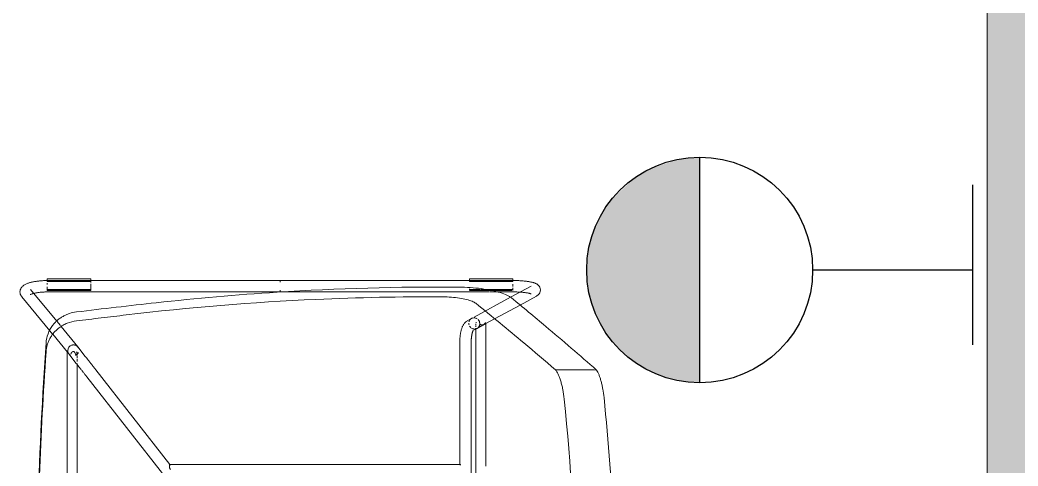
# Model space of a CAD drawing. Header units: inches. Extents: x 587 to 1284, y 1170 to 2052.
# Drawn here: x 1087.12 to 1130.85, y 1330.48 to 1350.05 of the extents above; entities that cross this region are included whole.
import ezdxf

# ---------------------------------------------------------------- set-up
doc = ezdxf.new("R2010")
doc.units = ezdxf.units.IN
doc.header["$MEASUREMENT"] = 0
for name, color, linetype, lineweight in [('A-ANNO-NOTE', 131, 'Continuous', 9), ('A-WALL', 113, 'Continuous', 13), ('A-WALL-PATT', 111, 'Continuous', 13), ('I-FURN', 30, 'Continuous', 9)]:
    doc.layers.add(name, color=color, linetype=linetype, lineweight=lineweight)

# ---------------------------------------------------------------- blocks, each defined once
blk = doc.blocks.new('HighTower_Ace_Lounge - HighTower_Ace_Lounge-V20-Level 07  POWER _ SIGNAL')
at = {"layer": 'I-FURN'}
for p, q in [((-14.314, 10.436), (-14.707, 11.157)), ((-15.146, 10.918), (-14.653, 10.014)), ((-15.459, 10.123), (-15.459, 8.222)), ((-15.45, 10.123), (-15.459, 10.123)), ((-15.459, 10.123), (-15.381, 10.123)), ((-15.384, 10.123), (-15.45, 10.123)), ((-15.389, 10.08), (-15.389, -0.074)), ((-15.381, 10.123), (-15.34, 10.123)), ((-15.341, 10.08), (-15.341, 8.222)), ((-15.02, 10.123), (-15.065, 10.123)), ((-14.945, 10.123), (-15.02, 10.123)), ((-14.999, 10.123), (-14.969, 10.123)), ((-14.999, 8.926), (-14.999, 10.08)), ((-14.969, 10.123), (-14.945, 10.123)), ((-14.945, 9.223), (-14.945, 10.08)), ((-14.889, 9.44), (-14.889, 10.08)), ((-13.467, 8.883), (-14.314, 10.436)), ((-14.653, 10.014), (-13.785, 8.422)), ((-14.945, 9.167), (-14.945, 9.223)), ((-14.889, 9.1), (-14.889, 9.44)), ((-14.999, 8.712), (-14.999, 8.926)), ((-14.945, 8.236), (-14.945, 9.161)), ((-14.889, 0.054), (-14.889, 9.063)), ((-7.252, 8.936), (-13.531, 8.936)), ((-13.285, 8.55), (-13.407, 8.774)), ((-14.999, 8.225), (-14.999, 8.691)), ((-13.756, 8.368), (-13.724, 8.311)), ((-13.475, 8.499), (-13.43, 8.499)), ((-13.405, 8.499), (-13.356, 8.499)), ((-13.297, 8.499), (0, 8.499)), ((-13.22, 8.438), (-13.289, 8.556)), ((-13.167, 8.347), (-13.195, 8.396)), ((-15.459, 8.222), (-15.45, 8.222)), ((-15.381, 8.222), (-15.459, 8.222)), ((-15.45, 8.222), (-15.384, 8.222)), ((-15.341, 8.222), (-15.381, 8.222)), ((-15.02, 8.222), (-14.979, 8.222)), ((-14.969, 8.222), (-14.999, 8.222)), ((-14.979, 8.222), (-14.945, 8.222)), ((-14.945, 8.222), (-14.969, 8.222)), ((-13.72, 8.304), (-13.614, 8.121)), ((-6.865, 8.292), (-12.643, 8.292)), ((-12.81, 7.797), (-12.778, 7.795)), ((-12.643, 7.792), (-7.323, 7.792)), ((-7.324, 7.793), (-7.324, 7.445)), ((-7.324, 7.438), (-7.324, -4.914)), ((-14.889, -0.074), (-14.889, 0.054)), ((-15.389, -0.074), (-15.389, -10.227)), ((-15.389, -0.074), (-15.38, -0.074)), ((-15.357, -0.074), (-15.389, -0.074)), ((-15.389, -0.074), (-15.388, -0.074)), ((-15.386, -0.074), (-15.389, -0.074)), ((-15.388, -0.074), (-15.343, -0.074)), ((-15.367, -0.074), (-15.386, -0.074)), ((-15.38, -0.074), (-15.314, -0.074)), ((-15.332, -0.074), (-15.367, -0.074)), ((-15.318, -0.074), (-15.357, -0.074)), ((-14.924, -0.074), (-14.964, -0.074)), ((-14.961, -0.074), (-14.897, -0.074)), ((-14.946, -0.074), (-14.889, -0.074)), ((-14.89, -0.074), (-14.936, -0.074)), ((-14.889, -0.074), (-14.924, -0.074)), ((-14.897, -0.074), (-14.889, -0.074)), ((-14.889, -0.074), (-14.89, -0.074)), ((-14.889, -10.227), (-14.889, -0.074)), ((-7.324, -4.912), (-11.468, -8.15)), ((-11.16, -8.544), (-6.714, -5.071)), ((-15.459, -8.377), (-15.459, -10.278)), ((-15.45, -8.377), (-15.459, -8.377)), ((-15.459, -8.377), (-15.381, -8.377)), ((-15.384, -8.377), (-15.45, -8.377)), ((-15.381, -8.377), (-15.341, -8.377)), ((-15.302, -8.377), (-15.341, -8.377)), ((-15.341, -8.377), (-15.341, -10.227)), ((-15.202, -8.377), (-15.247, -8.377)), ((-15.202, -8.377), (-15.247, -8.377)), ((-15.138, -8.377), (-15.188, -8.377)), ((-15.076, -8.377), (-15.126, -8.377)), ((-15.028, -8.377), (-15.073, -8.377)), ((-14.979, -8.377), (-15.02, -8.377)), ((-14.999, -10.227), (-14.999, -8.377)), ((-14.999, -8.377), (-14.945, -8.377)), ((-14.953, -8.377), (-14.979, -8.377)), ((-14.945, -8.377), (-14.953, -8.377)), ((-14.945, -10.278), (-14.945, -8.377)), ((-12.061, -8.614), (-12.476, -8.938)), ((-12.483, -8.943), (-13.367, -9.671)), ((-12.273, -9.164), (-12.259, -9.187)), ((-12.111, -8.97), (-12.197, -8.97)), ((-12.169, -9.332), (-11.753, -9.008)), ((-12.004, -8.97), (-12.082, -8.97)), ((-11.83, -8.97), (-11.948, -8.97)), ((0, -8.97), (-11.755, -8.97)), ((-13.032, -10.043), (-12.243, -9.393)), ((-12.268, -9.407), (0, -9.407)), ((-12.259, -9.187), (-12.237, -9.21)), ((-12.237, -9.21), (-12.205, -9.232)), ((-12.205, -9.232), (-12.165, -9.254)), ((-12.183, -9.344), (-12.165, -9.329)), ((-13.601, -9.864), (-14.997, -11.014)), ((-13.409, -9.706), (-13.601, -9.864)), ((-13.188, -10.172), (-13.042, -10.051)), ((-15.459, -10.278), (-15.45, -10.278)), ((-15.38, -10.278), (-15.459, -10.278)), ((-15.45, -10.278), (-15.384, -10.278)), ((-15.34, -10.278), (-15.38, -10.278)), ((-15.264, -10.278), (-15.215, -10.278)), ((-15.118, -10.278), (-15.073, -10.278)), ((-15.073, -10.278), (-15.027, -10.278)), ((-15.02, -10.278), (-14.953, -10.278)), ((-14.969, -10.278), (-14.999, -10.278)), ((-14.951, -10.278), (-14.969, -10.278)), ((-14.953, -10.278), (-14.945, -10.278)), ((-14.945, -10.278), (-14.951, -10.278)), ((-14.679, -11.4), (-13.188, -10.172)), ((-14.82, -10.886), (-14.826, -10.863))]:
    blk.add_line(p, q, dxfattribs=at)
at = {"layer": 'I-FURN', "flags": 128}
for points in [[(-14.974, 11.33), (-15.04, 11.322), (-15.097, 11.302), (-15.141, 11.275), (-15.175, 11.246), (-15.201, 11.218), (-15.221, 11.191), (-15.237, 11.166), (-15.25, 11.141), (-15.261, 11.116), (-15.271, 11.092), (-15.28, 11.068), (-15.289, 11.043), (-15.296, 11.017), (-15.304, 10.991), (-15.31, 10.964), (-15.317, 10.936), (-15.323, 10.908), (-15.329, 10.878), (-15.334, 10.848), (-15.339, 10.816), (-15.344, 10.784), (-15.349, 10.751), (-15.353, 10.717), (-15.358, 10.682), (-15.362, 10.647), (-15.365, 10.611), (-15.369, 10.574), (-15.372, 10.536), (-15.375, 10.497), (-15.377, 10.459), (-15.38, 10.419), (-15.382, 10.379), (-15.384, 10.339), (-15.385, 10.298), (-15.387, 10.257), (-15.388, 10.216), (-15.388, 10.175), (-15.389, 10.133), (-15.389, 10.091), (-15.389, 10.08)], [(-14.974, 11.33), (-14.909, 11.322), (-14.852, 11.302), (-14.807, 11.275), (-14.773, 11.246), (-14.747, 11.218), (-14.728, 11.191), (-14.712, 11.166), (-14.707, 11.157)], [(-14.802, 10.918), (-14.803, 10.916), (-14.805, 10.912), (-14.808, 10.904), (-14.811, 10.894), (-14.815, 10.881), (-14.819, 10.867), (-14.824, 10.85), (-14.828, 10.832), (-14.832, 10.812), (-14.837, 10.79), (-14.841, 10.767), (-14.845, 10.742), (-14.849, 10.716), (-14.853, 10.689), (-14.857, 10.66), (-14.86, 10.63), (-14.864, 10.6), (-14.867, 10.568), (-14.87, 10.535), (-14.873, 10.502), (-14.876, 10.468), (-14.878, 10.433)], [(-14.878, 10.433), (-14.88, 10.397), (-14.882, 10.361), (-14.884, 10.324), (-14.885, 10.287), (-14.887, 10.25), (-14.888, 10.212), (-14.888, 10.174), (-14.889, 10.136), (-14.889, 10.097), (-14.889, 10.08)], [(-13.194, 8.38), (-13.193, 8.379), (-13.19, 8.377), (-13.185, 8.375), (-13.178, 8.371), (-13.17, 8.368), (-13.16, 8.364), (-13.148, 8.359), (-13.136, 8.355), (-13.121, 8.35), (-13.106, 8.345), (-13.089, 8.341), (-13.072, 8.336), (-13.053, 8.332), (-13.033, 8.328), (-13.013, 8.323), (-12.991, 8.32), (-12.969, 8.316), (-12.946, 8.312), (-12.923, 8.309), (-12.898, 8.306), (-12.874, 8.303), (-12.848, 8.301), (-12.823, 8.299), (-12.797, 8.297), (-12.77, 8.295), (-12.744, 8.294), (-12.717, 8.293), (-12.69, 8.292), (-12.663, 8.292), (-12.643, 8.292)], [(-13.598, 8.095), (-13.579, 8.065), (-13.558, 8.039), (-13.537, 8.017), (-13.515, 7.997), (-13.493, 7.979), (-13.47, 7.963), (-13.448, 7.949), (-13.425, 7.936), (-13.402, 7.924), (-13.378, 7.913), (-13.355, 7.903), (-13.33, 7.893), (-13.305, 7.884), (-13.28, 7.876), (-13.254, 7.868), (-13.228, 7.86), (-13.201, 7.853), (-13.174, 7.847), (-13.146, 7.84), (-13.118, 7.835), (-13.089, 7.829), (-13.059, 7.824), (-13.029, 7.819), (-12.999, 7.815), (-12.969, 7.811), (-12.937, 7.807), (-12.906, 7.804), (-12.874, 7.801), (-12.842, 7.799), (-12.81, 7.797)], [(-12.778, 7.795), (-12.745, 7.794), (-12.712, 7.793), (-12.68, 7.792), (-12.647, 7.792), (-12.643, 7.792)], [(-11.468, -8.15), (-11.492, -8.169), (-11.515, -8.187), (-11.539, -8.206), (-11.562, -8.224), (-11.586, -8.242), (-11.609, -8.261), (-11.632, -8.279), (-11.655, -8.296), (-11.678, -8.314), (-11.7, -8.332), (-11.722, -8.349), (-11.744, -8.366), (-11.765, -8.383), (-11.786, -8.399), (-11.807, -8.415), (-11.827, -8.43), (-11.846, -8.446), (-11.865, -8.46), (-11.883, -8.475), (-11.901, -8.488), (-11.918, -8.502), (-11.934, -8.514), (-11.95, -8.527), (-11.965, -8.538), (-11.979, -8.549), (-11.992, -8.56), (-12.005, -8.57), (-12.017, -8.579), (-12.028, -8.587), (-12.038, -8.595), (-12.047, -8.603), (-12.055, -8.609), (-12.061, -8.614)], [(-11.753, -9.008), (-11.745, -9.001), (-11.737, -8.995), (-11.727, -8.987), (-11.717, -8.979), (-11.706, -8.97), (-11.694, -8.961), (-11.681, -8.951), (-11.667, -8.94), (-11.653, -8.929), (-11.638, -8.917), (-11.622, -8.905), (-11.605, -8.892), (-11.588, -8.879), (-11.57, -8.865), (-11.552, -8.85), (-11.533, -8.835), (-11.513, -8.82), (-11.493, -8.804), (-11.473, -8.788), (-11.452, -8.772), (-11.43, -8.755), (-11.408, -8.738), (-11.386, -8.721), (-11.364, -8.703), (-11.341, -8.686), (-11.318, -8.668), (-11.295, -8.65), (-11.272, -8.631), (-11.248, -8.613), (-11.225, -8.595), (-11.201, -8.576), (-11.177, -8.558), (-11.16, -8.544)], [(-12.258, -9.099), (-12.272, -9.12), (-12.277, -9.142), (-12.273, -9.164)], [(-12.202, -9.06), (-12.234, -9.079), (-12.258, -9.099)], [(-12.113, -9.026), (-12.162, -9.042), (-12.202, -9.06)], [(-14.889, -11.477), (-14.938, -11.473), (-14.985, -11.462), (-15.027, -11.445), (-15.064, -11.425), (-15.096, -11.402), (-15.123, -11.377), (-15.147, -11.353), (-15.167, -11.327), (-15.185, -11.302), (-15.201, -11.276), (-15.216, -11.249), (-15.23, -11.223), (-15.242, -11.195), (-15.254, -11.167), (-15.265, -11.139), (-15.275, -11.109), (-15.285, -11.079), (-15.294, -11.048), (-15.303, -11.016), (-15.311, -10.983), (-15.319, -10.949), (-15.327, -10.915), (-15.334, -10.88), (-15.34, -10.844), (-15.346, -10.807), (-15.352, -10.77), (-15.357, -10.732), (-15.362, -10.693), (-15.367, -10.654), (-15.371, -10.614), (-15.375, -10.574), (-15.378, -10.533), (-15.381, -10.491), (-15.383, -10.45), (-15.385, -10.408), (-15.387, -10.366), (-15.388, -10.324), (-15.389, -10.281), (-15.389, -10.239), (-15.389, -10.227)], [(-14.826, -10.863), (-14.832, -10.837), (-14.838, -10.811), (-14.843, -10.784), (-14.848, -10.755), (-14.853, -10.725), (-14.858, -10.694), (-14.862, -10.662), (-14.866, -10.63), (-14.87, -10.596), (-14.874, -10.562), (-14.877, -10.527), (-14.88, -10.492), (-14.882, -10.456), (-14.884, -10.42), (-14.886, -10.383), (-14.887, -10.346), (-14.888, -10.309), (-14.889, -10.271), (-14.889, -10.234), (-14.889, -10.227)], [(-14.768, -11.026), (-14.769, -11.024), (-14.772, -11.02), (-14.775, -11.014), (-14.78, -11.005), (-14.785, -10.994), (-14.79, -10.98), (-14.796, -10.965), (-14.802, -10.948), (-14.808, -10.929), (-14.814, -10.908), (-14.82, -10.886)], [(-14.889, -11.477), (-14.839, -11.473), (-14.793, -11.462), (-14.75, -11.445), (-14.713, -11.425), (-14.682, -11.402), (-14.679, -11.4)]]:
    blk.add_lwpolyline(points, dxfattribs=at)
at = {"layer": 'I-FURN'}
for centre, major_axis, ratio, start_param, end_param in [((-13.505, 8.43), (0.219, 0.12), 0.944001, 2.617729, 2.731887), ((-13.505, 8.43), (0.219, 0.12), 0.944001, 2.09413, 2.617729), ((-13.505, 8.43), (0.216, 0.126), 0.945081, 2.374699, 2.601602), ((-13.505, 8.43), (0.216, 0.126), 0.945081, 2.636498, 2.699037), ((-13.505, 8.43), (0.219, 0.12), 0.944001, 2.731887, 3.141328), ((-13.505, 8.43), (0.216, 0.126), 0.945081, 2.898297, 3.421896), ((-13.505, 8.43), (0.216, 0.126), 0.945081, 2.112899, 2.322223), ((-13.505, 8.43), (0.219, 0.12), 0.944001, 3.141593, 3.664927), ((-13.505, 8.43), (0.219, 0.12), 0.944001, 1.046933, 1.832331), ((-13.505, 8.43), (0.216, 0.126), 0.945081, 1.327501, 1.543732), ((-13.505, 8.43), (0.216, 0.126), 0.945081, 1.065702, 1.28014), ((-13.505, 8.43), (0.219, 0.12), 0.944001, 0.261534, 1.046933), ((-13.505, 8.43), (0.216, 0.126), 0.945081, 0.803902, 1.01667), ((-13.505, 8.43), (0.216, 0.126), 0.945081, 0.542103, 0.753077), ((-13.505, 8.43), (0.219, 0.12), 0.944001, 0, 0.236742), ((-13.505, 8.43), (0.219, 0.12), 0.944001, 5.235723, 5.467683), ((-13.505, 8.43), (0.216, 0.126), 0.945081, 6.03989, 6.301689), ((-13.505, 8.43), (0.219, 0.12), 0.944001, 6.021121, 6.28292), ((-13.505, 8.43), (0.219, 0.12), 0.944001, 5.497522, 5.759322), ((-13.505, 8.43), (0.216, 0.126), 0.945081, 5.516291, 5.617334), ((-13.505, 8.43), (0.219, 0.12), 0.944001, 5.778393, 6.006796), ((-13.505, 8.43), (0.216, 0.126), 0.945081, 5.778091, 5.978049), ((-13.505, 8.43), (0.216, 0.126), 0.945081, 5.617334, 5.778091), ((-13.505, 8.43), (0.219, 0.12), 0.944001, 3.71288, 3.926726), ((-13.505, 8.43), (0.216, 0.126), 0.945081, 3.683696, 3.945495), ((-13.505, 8.43), (0.219, 0.12), 0.944001, 4.188525, 4.441122), ((-13.505, 8.43), (0.216, 0.126), 0.945081, 4.207294, 4.412595), ((-13.505, 8.43), (0.219, 0.12), 0.944001, 4.712124, 4.953258), ((-13.505, 8.43), (0.219, 0.12), 0.944001, 4.973923, 5.21218), ((-12.324, -9.136), (-0.159, 0.193), 0.9482, 6.143816, 8.76181), ((-12.322, -9.135), (-0.154, 0.197), 0.951057, 0.815245, 1.025235), ((-12.322, -9.135), (-0.154, 0.197), 0.951057, 0.560072, 0.763005), ((-12.322, -9.135), (-0.154, 0.197), 0.951057, 1.076678, 1.283805), ((-12.322, -9.135), (-0.154, 0.197), 0.951057, 0.261799, 0.495866), ((-12.322, -9.135), (-0.154, 0.197), 0.951057, 6.021386, 6.283185), ((-12.322, -9.135), (-0.154, 0.197), 0.951057, 4.974188, 5.183467), ((-12.324, -9.136), (-0.159, 0.193), 0.9482, 4.735506, 4.956684), ((-12.322, -9.135), (-0.154, 0.197), 0.951057, 4.461041, 4.685966), ((-12.324, -9.136), (-0.159, 0.193), 0.9482, 2.478625, 3.203465), ((-12.322, -9.135), (-0.154, 0.197), 0.951057, 2.879793, 3.403392)]:
    blk.add_ellipse(centre, major_axis=major_axis, ratio=ratio, start_param=start_param, end_param=end_param, dxfattribs=at)
for points, knots in [([(-10.256, 14.112), (-8.311, 14.31), (-4.406, 14.594), (2.449, 14.694), (7.338, 14.409), (10.257, 14.112)], [0, 0, 0, 0, 0.285714, 0.571429, 1, 1, 1, 1]), ([(-11.462, 13.789), (-11.402, 13.825), (-11.296, 13.878), (-11.115, 13.943), (-10.964, 13.987), (-10.8, 14.027), (-10.567, 14.074), (-10.384, 14.099), (-10.256, 14.112)], [0, 0, 0, 0, 0.25, 0.375, 0.5, 0.625, 0.75, 1, 1, 1, 1]), ([(-14.626, 10.059), (-14.213, 10.561), (-13.17, 11.812), (-12.107, 13.05), (-11.462, 13.789)], [0, 0, 0, 0, 0.4, 1, 1, 1, 1]), ([(10.192, 12.366), (8.259, 12.565), (4.379, 12.85), (-2.433, 12.95), (-7.291, 12.665), (-10.191, 12.367)], [0, 0, 0, 0, 0.285714, 0.571429, 1, 1, 1, 1]), ([(-10.191, 12.367), (-10.337, 12.352), (-10.542, 12.322), (-10.801, 12.266), (-10.981, 12.218), (-11.141, 12.165), (-11.326, 12.088), (-11.425, 12.027), (-11.476, 11.985)], [0, 0, 0, 0, 0.25, 0.375, 0.5, 0.625, 0.75, 1, 1, 1, 1]), ([(-11.476, 11.985), (-11.871, 11.523), (-12.853, 10.365), (-13.817, 9.195), (-14.389, 8.49)], [0, 0, 0, 0, 0.4, 1, 1, 1, 1]), ([(-13.375, 8.677), (-13.377, 8.69), (-13.381, 8.711), (-13.389, 8.735), (-13.395, 8.748), (-13.399, 8.758), (-13.404, 8.767), (-13.41, 8.78), (-13.423, 8.8), (-13.442, 8.827), (-13.463, 8.851), (-13.478, 8.867), (-13.486, 8.875), (-13.491, 8.881), (-13.497, 8.886), (-13.505, 8.894), (-13.515, 8.903), (-13.524, 8.911), (-13.529, 8.917), (-13.532, 8.92), (-13.534, 8.924), (-13.536, 8.927), (-13.537, 8.931), (-13.535, 8.935), (-13.533, 8.936), (-13.531, 8.936)], [0.4444444, 0.4444444, 0.4444444, 0.4444444, 0.5, 0.5277778, 0.5416667, 0.5555556, 0.5694444, 0.5833333, 0.6111111, 0.6666667, 0.7222222, 0.75, 0.7638889, 0.7777778, 0.7916667, 0.8055556, 0.8333333, 0.8611111, 0.875, 0.8888889, 0.9027778, 0.9166667, 0.9444444, 0.9722222, 1, 1, 1, 1]), ([(-13.466, 8.881), (-13.465, 8.879), (-13.458, 8.866), (-13.453, 8.851), (-13.45, 8.837)], [0.23724693, 0.23724693, 0.23724693, 0.23724693, 0.25, 0.31988971, 0.31988971, 0.31988971, 0.31988971]), ([(-13.444, 8.778), (-13.444, 8.776), (-13.444, 8.765), (-13.446, 8.745), (-13.449, 8.727), (-13.451, 8.72)], [0.40846001, 0.40846001, 0.40846001, 0.40846001, 0.41666667, 0.45833333, 0.49085455, 0.49085455, 0.49085455, 0.49085455]), ([(-13.448, 8.828), (-13.446, 8.82), (-13.444, 8.804), (-13.444, 8.786), (-13.444, 8.778)], [0.33333333, 0.33333333, 0.33333333, 0.33333333, 0.375, 0.40846001, 0.40846001, 0.40846001, 0.40846001]), ([(-13.541, 8.528), (-13.541, 8.527), (-13.542, 8.525), (-13.542, 8.522), (-13.542, 8.516), (-13.539, 8.508), (-13.53, 8.502), (-13.521, 8.5), (-13.516, 8.499)], [0.8333333, 0.8333333, 0.8333333, 0.8333333, 0.84375, 0.8541667, 0.875, 0.9166667, 0.9583333, 1, 1, 1, 1]), ([(-14.413, -5.511), (-14.609, -3.748), (-14.994, 0.667), (-15.119, 5.095), (-15.1, 7.75)], [0, 0, 0, 0, 0.4, 1, 1, 1, 1]), ([(-7.323, 7.792), (-7.324, 7.792), (-7.324, 7.792), (-7.324, 7.794), (-7.321, 7.799), (-7.313, 7.809), (-7.301, 7.821), (-7.295, 7.827)], [0.4799716, 0.4799716, 0.4799716, 0.4799716, 0.5, 0.5277778, 0.5555556, 0.6111111, 0.6666667, 0.6666667, 0.6666667, 0.6666667]), ([(-7.319, 7.793), (-7.321, 7.792), (-7.322, 7.792), (-7.323, 7.792), (-7.323, 7.792)], [0.44444444, 0.44444444, 0.44444444, 0.44444444, 0.47222222, 0.47997162, 0.47997162, 0.47997162, 0.47997162]), ([(-14.673, 7.051), (-14.681, 5.198), (-14.587, 0.564), (-14.208, -4.061), (-13.878, -6.826)], [0, 0, 0, 0, 0.4, 1, 1, 1, 1]), ([(-7.106, -4.886), (-7.111, -4.89), (-7.123, -4.898), (-7.14, -4.908), (-7.154, -4.914), (-7.166, -4.918), (-7.175, -4.921), (-7.183, -4.922), (-7.195, -4.923), (-7.21, -4.923), (-7.224, -4.922), (-7.235, -4.922), (-7.243, -4.921), (-7.25, -4.92), (-7.26, -4.919), (-7.271, -4.917), (-7.283, -4.915), (-7.293, -4.914), (-7.303, -4.912), (-7.313, -4.911), (-7.322, -4.911), (-7.324, -4.912), (-7.324, -4.914), (-7.324, -4.914)], [0, 0, 0, 0, 0.0277778, 0.0555556, 0.0833333, 0.0972222, 0.1111111, 0.125, 0.1388889, 0.1666667, 0.1944444, 0.2083333, 0.2222222, 0.2361111, 0.25, 0.2777778, 0.3055556, 0.3333333, 0.3611111, 0.3888889, 0.4444444, 0.5, 0.5026618, 0.5026618, 0.5026618, 0.5026618]), ([(-7.321, -4.918), (-7.319, -4.92), (-7.314, -4.923), (-7.304, -4.928), (-7.298, -4.931), (-7.295, -4.932)], [0.5555556, 0.5555556, 0.5555556, 0.5555556, 0.6111111, 0.6388889, 0.6666667, 0.6666667, 0.6666667, 0.6666667]), ([(-12.65, -10.333), (-12.79, -10.323), (-12.989, -10.281), (-13.239, -10.166), (-13.399, -10.064), (-13.531, -9.955), (-13.64, -9.843), (-13.736, -9.723), (-13.819, -9.592), (-13.89, -9.452), (-13.963, -9.262), (-13.997, -9.111), (-14.01, -9.006)], [0, 0, 0, 0, 0.2, 0.3, 0.4, 0.475, 0.55, 0.625, 0.7, 0.775, 0.85, 1, 1, 1, 1]), ([(-13.619, -9.006), (-13.602, -9.145), (-13.552, -9.344), (-13.432, -9.593), (-13.328, -9.751), (-13.217, -9.881), (-13.104, -9.989), (-12.984, -10.083), (-12.851, -10.164), (-12.712, -10.231), (-12.521, -10.298), (-12.369, -10.326), (-12.264, -10.333)], [0, 0, 0, 0, 0.2, 0.3, 0.4, 0.475, 0.55, 0.625, 0.7, 0.775, 0.85, 1, 1, 1, 1]), ([(-12.253, -8.98), (-12.253, -8.979), (-12.252, -8.978), (-12.25, -8.975), (-12.244, -8.971), (-12.236, -8.97), (-12.23, -8.97)], [0.9, 0.9, 0.9, 0.9, 0.9125, 0.925, 0.95, 1, 1, 1, 1]), ([(-12.243, -9.013), (-12.244, -9.011), (-12.245, -9.008), (-12.247, -9.003), (-12.249, -8.998), (-12.252, -8.993), (-12.253, -8.988), (-12.253, -8.983), (-12.253, -8.981), (-12.253, -8.98)], [0.8, 0.8, 0.8, 0.8, 0.8125, 0.825, 0.8375, 0.85, 0.875, 0.8875, 0.9, 0.9, 0.9, 0.9]), ([(-12.23, -8.97), (-12.224, -8.97), (-12.214, -8.971), (-12.202, -8.973), (-12.195, -8.975), (-12.192, -8.976)], [0, 0, 0, 0, 0.1666667, 0.25, 0.3333333, 0.3333333, 0.3333333, 0.3333333]), ([(-12.192, -8.976), (-12.189, -8.977), (-12.182, -8.98), (-12.172, -8.984), (-12.161, -8.989), (-12.151, -8.995), (-12.141, -9.002), (-12.129, -9.011), (-12.119, -9.02), (-12.113, -9.026)], [0.3333333, 0.3333333, 0.3333333, 0.3333333, 0.4166667, 0.5, 0.5833333, 0.6666667, 0.75, 0.8333333, 1, 1, 1, 1]), ([(-12.179, -9.341), (-12.181, -9.342), (-12.183, -9.344), (-12.189, -9.349), (-12.199, -9.356), (-12.213, -9.366), (-12.227, -9.375), (-12.237, -9.382), (-12.243, -9.387), (-12.248, -9.391), (-12.254, -9.396), (-12.261, -9.402), (-12.266, -9.406), (-12.268, -9.407), (-12.268, -9.407)], [0.3333333, 0.3333333, 0.3333333, 0.3333333, 0.3541667, 0.375, 0.4166667, 0.5, 0.5833333, 0.625, 0.6666667, 0.7083333, 0.75, 0.8333333, 0.9166667, 1, 1, 1, 1]), ([(-12.268, -9.407), (-12.265, -9.407), (-12.261, -9.406), (-12.254, -9.402), (-12.25, -9.399), (-12.247, -9.397), (-12.244, -9.394), (-12.24, -9.39), (-12.233, -9.384), (-12.227, -9.378), (-12.222, -9.372), (-12.22, -9.369), (-12.219, -9.368)], [0, 0, 0, 0, 0.05, 0.075, 0.0875, 0.1, 0.1125, 0.125, 0.15, 0.175, 0.1875, 0.2, 0.2, 0.2, 0.2]), ([(12.65, -10.333), (8.922, -10.593), (2.821, -10.821), (-5.639, -10.726), (-10.322, -10.495), (-12.65, -10.333)], [0, 0, 0, 0, 0.444444, 0.722222, 1, 1, 1, 1]), ([(-12.264, -10.333), (-10.459, -10.459), (-6.831, -10.652), (-0.912, -10.786), (5.468, -10.714), (10.006, -10.491), (12.264, -10.333)], [0, 0, 0, 0, 0.222222, 0.444444, 0.722222, 1, 1, 1, 1])]:
    blk.add_open_spline(points, degree=3, knots=knots, dxfattribs=at)
for points in [[(-11.476, 11.985), (-11.476, 12.285), (-11.474, 12.886), (-11.467, 13.488), (-11.462, 13.789)], [(-15.34, 10.123), (-15.34, 10.116), (-15.341, 10.101), (-15.341, 10.087), (-15.341, 10.08)], [(-15.18, 10.123), (-15.197, 10.123), (-15.214, 10.123), (-15.229, 10.123)], [(-15.129, 10.123), (-15.145, 10.123), (-15.161, 10.123), (-15.178, 10.123)], [(-14.626, 10.059), (-14.668, 10.009), (-14.748, 9.875), (-14.861, 9.575), (-14.959, 9.191), (-15.036, 8.742), (-15.086, 8.251), (-15.098, 7.915), (-15.1, 7.75)], [(-14.999, 10.08), (-14.999, 10.087), (-14.999, 10.101), (-14.999, 10.116), (-14.999, 10.123)], [(-13.485, 8.909), (-13.478, 8.902), (-13.472, 8.893), (-13.467, 8.883)], [(-14.673, 7.051), (-14.672, 7.176), (-14.662, 7.428), (-14.62, 7.789), (-14.557, 8.103), (-14.477, 8.347), (-14.419, 8.453), (-14.389, 8.49)], [(-13.452, 8.713), (-13.456, 8.696), (-13.462, 8.68), (-13.468, 8.664)], [(-7.289, 7.813), (-7.293, 7.81), (-7.299, 7.806), (-7.307, 7.8), (-7.314, 7.796), (-7.318, 7.794), (-7.319, 7.793)], [(-7.324, -4.914), (-7.324, -4.915), (-7.323, -4.916), (-7.321, -4.918)], [(-14.01, -9.006), (-14.08, -8.422), (-14.217, -7.255), (-14.349, -6.091), (-14.413, -5.511)], [(-13.878, -6.826), (-13.835, -7.188), (-13.748, -7.914), (-13.662, -8.642), (-13.619, -9.006)], [(-15.341, -10.227), (-15.341, -10.236), (-15.341, -10.253), (-15.34, -10.27), (-15.34, -10.278)], [(-15.265, -10.278), (-15.25, -10.278), (-15.233, -10.278), (-15.216, -10.278)], [(-14.999, -10.253), (-14.999, -10.244), (-14.999, -10.236), (-14.999, -10.227)], [(-14.999, -10.278), (-14.999, -10.27), (-14.999, -10.261), (-14.999, -10.253)]]:
    blk.add_open_spline(points, degree=3, dxfattribs=at)

msp = doc.modelspace()

# ---------------------------------------------------------------- hatches: boundary and pattern name
at = {"layer": 'A-ANNO-NOTE'}
for points in [[(1114.616, 1343.472), (1116.898, 1344.029), (1115.981, 1343.943)], [(1116.898, 1334.129), (1116.898, 1344.029), (1114.616, 1343.472), (1115.283, 1340.741)], [(1113.005, 1336.022), (1114.616, 1343.472), (1112.034, 1338.162)], [(1112.034, 1338.162), (1114.616, 1343.472), (1112.034, 1339.996)], [(1112.034, 1339.996), (1114.616, 1343.472), (1113.005, 1342.136), (1112.372, 1340.741)], [(1116.898, 1334.129), (1114.616, 1343.472), (1113.005, 1336.022)], [(1113.005, 1342.136), (1114.616, 1343.472), (1114.053, 1343.13)], [(1112.034, 1339.996), (1113.005, 1342.136), (1112.702, 1341.705), (1112.325, 1340.741)], [(1112.034, 1339.996), (1112.702, 1341.705), (1112.237, 1340.741)], [(1112.034, 1338.162), (1112.034, 1339.996), (1111.948, 1339.079)], [(1113.005, 1336.022), (1112.034, 1338.162), (1112.702, 1336.454)], [(1112.702, 1336.454), (1112.034, 1338.162), (1112.242, 1337.4)], [(1114.053, 1335.029), (1113.005, 1336.022), (1113.54, 1335.442)], [(1116.898, 1334.129), (1113.005, 1336.022), (1114.053, 1335.029)], [(1116.898, 1334.129), (1114.053, 1335.029), (1115.096, 1334.469)], [(1116.898, 1334.129), (1115.096, 1334.469), (1115.981, 1334.215)]]:
    msp.add_hatch(color=256, dxfattribs=at).paths.add_polyline_path(points, flags=0)
at = {"layer": 'A-WALL-PATT', "lineweight": 9}
msp.add_hatch(color=7, dxfattribs=at).paths.add_polyline_path([(1131.49, 1305.78), (1133, 1305.78), (1133, 1757.5), (1129.5, 1757.5), (1129.5, 1305.78)], flags=0)

# ---------------------------------------------------------------- linework, layer by layer
at = {"layer": 'A-ANNO-NOTE'}
msp.add_line((1116.898, 1334.129), (1116.898, 1344.029), dxfattribs=at)
at = {"layer": 'A-ANNO-NOTE', "lineweight": 30}
for p, q in [((1116.898, 1334.129), (1116.898, 1344.029)), ((1128.861, 1335.801), (1128.861, 1342.813)), ((1128.861, 1339.073), (1121.848, 1339.073))]:
    msp.add_line(p, q, dxfattribs=at)
msp.add_circle((1116.898, 1339.079), 4.95, dxfattribs=at)
msp.add_circle((1116.898, 1339.079), 4.95, dxfattribs=at)
msp.add_circle((1116.898, 1339.079), 4.95, dxfattribs=at)
msp.add_circle((1116.898, 1339.079), 4.95, dxfattribs=at)
msp.add_circle((1116.898, 1339.079), 4.95, dxfattribs=at)
msp.add_circle((1116.898, 1339.079), 4.95, dxfattribs=at)
msp.add_circle((1116.898, 1339.079), 4.95, dxfattribs=at)
at = {"layer": 'A-ANNO-NOTE'}
msp.add_arc((1116.898, 1339.079), 4.95, 90, 270, dxfattribs=at)
at = {"layer": 'A-WALL'}
msp.add_line((1129.5, 1754), (1129.5, 1305.78), dxfattribs=at)

# ---------------------------------------------------------------- block references
at = {"layer": 'I-FURN', "rotation": 269.9999999999996}
msp.add_blockref('HighTower_Ace_Lounge - HighTower_Ace_Lounge-V20-Level 07  POWER _ SIGNAL', (1098.594, 1323.229), dxfattribs=at)

doc.saveas('drawing.dxf')
